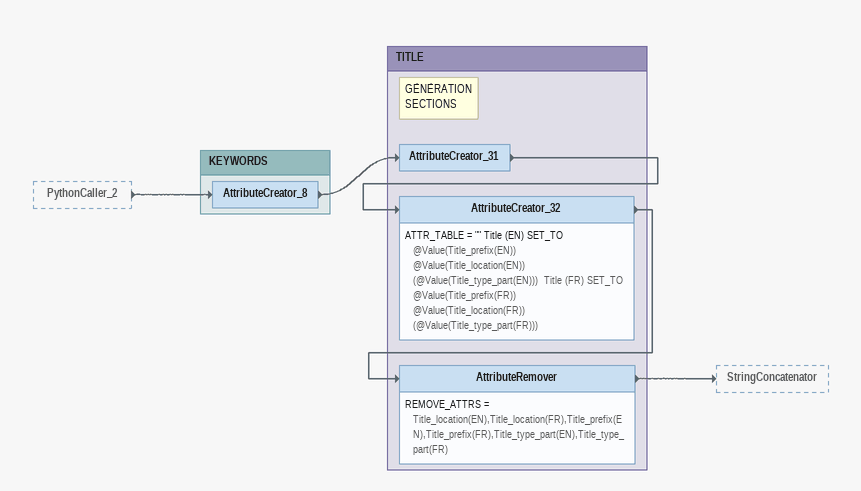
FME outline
PythonCaller_2 [outside]
    -> AttributeCreator_8

Bookmark: KEYWORDS
AttributeCreator_8
    -> AttributeCreator_31

Bookmark: TITLE
Note: GÉNÉRATION / SECTIONS
AttributeCreator_31
    -> AttributeCreator_32
AttributeCreator_32
    ATTR_TABLE = "" Title (EN) SET_TO @Value(Title_prefix(EN)) @Value(Title_location(EN)) (@Value(Title_type_part(EN)))  Title (FR) SET_TO @Value(Title_prefix(FR)) @Value(Title_location(FR)) (@Value(Title_type_part(FR)))
    -> AttributeRemover
AttributeRemover
    REMOVE_ATTRS = Title_location(EN),Title_location(FR),Title_prefix(EN),Title_prefix(FR),Title_type_part(EN),Title_type_part(FR)
    -> StringConcatenator
